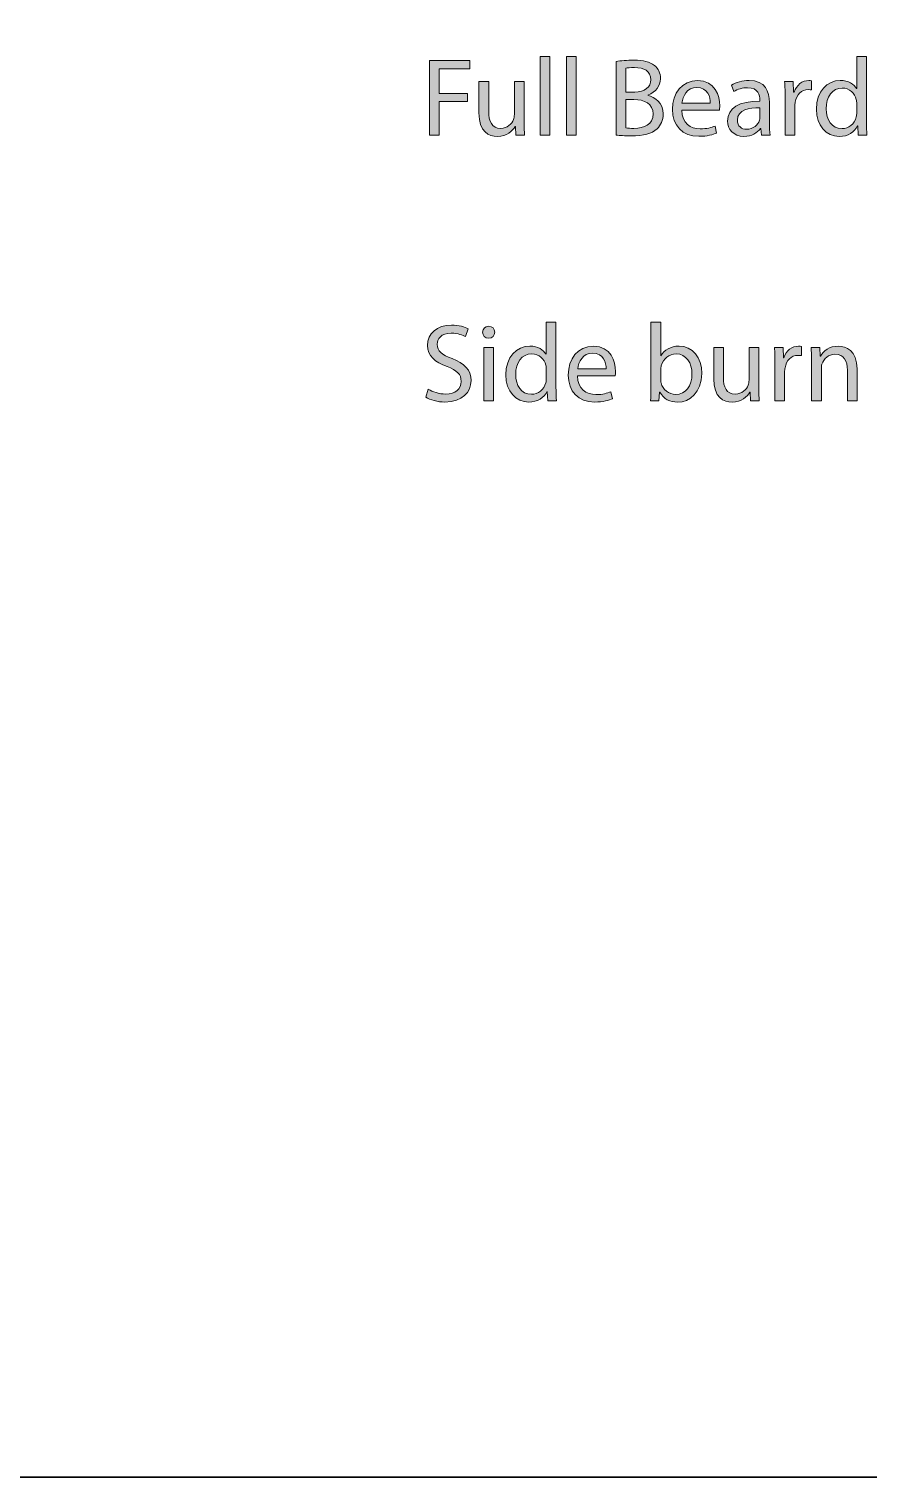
# Model space of a CAD drawing. Header units: inches. Extents: x 0 to 4188, y -1191 to 0.
# Drawn here: x 206.2 to 313.7, y -1190.5 to -1005.2 of the extents above; entities that cross this region are included whole.
import ezdxf

# ---------------------------------------------------------------- set-up
doc = ezdxf.new("R2010")
doc.units = ezdxf.units.IN
doc.header["$MEASUREMENT"] = 0
doc.layers.add('Cut', color=7, linetype='Continuous')
doc.layers.add('Graveren', color=7, linetype='Continuous')

# ---------------------------------------------------------------- blocks, each defined once
blk = doc.blocks.new('block 5')
at = {"layer": 'Graveren', "true_color": 0x1a1718}
h = blk.add_hatch(color=250, dxfattribs=at)
h.dxf.hatch_style = 2
h.paths.add_polyline_path([(257.49, -1009.21), (262.64, -1009.21), (262.64, -1010.24), (258.73, -1010.24), (258.73, -1013.42), (262.34, -1013.42), (262.34, -1014.44), (258.73, -1014.44), (258.73, -1018.76), (257.49, -1018.76)])
h = blk.add_hatch(color=250, dxfattribs=at)
h.dxf.hatch_style = 2
h.paths.add_polyline_path([(271.67, -1008.7), (272.91, -1008.7), (272.91, -1018.76), (271.67, -1018.76)])
h = blk.add_hatch(color=250, dxfattribs=at)
h.dxf.hatch_style = 2
h.paths.add_polyline_path([(275.01, -1008.7), (276.26, -1008.7), (276.26, -1018.76), (275.01, -1018.76)])
h = blk.add_hatch(color=250, dxfattribs=at)
h.dxf.hatch_style = 2
edge = h.paths.add_edge_path()
edge.add_spline(control_points=[(281.4, -1009.33), (281.94, -1009.22), (282.79, -1009.14), (283.66, -1009.14), (284.89, -1009.14), (285.68, -1009.35), (286.28, -1009.83), (286.78, -1010.2), (287.07, -1010.77), (287.07, -1011.52), (287.07, -1012.44), (286.46, -1013.25), (285.46, -1013.62), (285.46, -1013.62), (285.46, -1013.64), (285.46, -1013.64), (286.36, -1013.87), (287.43, -1014.62), (287.43, -1016.04), (287.43, -1016.86), (287.1, -1017.49), (286.62, -1017.95), (285.95, -1018.56), (284.88, -1018.85), (283.32, -1018.85), (282.47, -1018.85), (281.81, -1018.79), (281.4, -1018.73), (281.4, -1018.73), (281.4, -1009.33), (281.4, -1009.33)], knot_values=[0, 0, 0, 0, 1, 1, 1, 2, 2, 2, 3, 3, 3, 4, 4, 4, 5, 5, 5, 6, 6, 6, 7, 7, 7, 8, 8, 8, 9, 9, 9, 10, 10, 10, 10], degree=3, periodic=1)
edge = h.paths.add_edge_path()
edge.add_spline(control_points=[(282.64, -1013.25), (282.64, -1013.25), (283.76, -1013.25), (283.76, -1013.25), (285.06, -1013.25), (285.83, -1012.57), (285.83, -1011.65), (285.83, -1010.53), (284.98, -1010.09), (283.73, -1010.09), (283.16, -1010.09), (282.84, -1010.13), (282.64, -1010.17), (282.64, -1010.17), (282.64, -1013.25), (282.64, -1013.25)], knot_values=[0, 0, 0, 0, 1, 1, 1, 2, 2, 2, 3, 3, 3, 4, 4, 4, 5, 5, 5, 5], degree=3, periodic=1)
edge = h.paths.add_edge_path()
edge.add_spline(control_points=[(282.64, -1017.83), (282.88, -1017.87), (283.23, -1017.88), (283.67, -1017.88), (284.95, -1017.88), (286.12, -1017.42), (286.12, -1016.03), (286.12, -1014.72), (285, -1014.18), (283.66, -1014.18), (283.66, -1014.18), (282.64, -1014.18), (282.64, -1014.18), (282.64, -1014.18), (282.64, -1017.83), (282.64, -1017.83)], knot_values=[0, 0, 0, 0, 1, 1, 1, 2, 2, 2, 3, 3, 3, 4, 4, 4, 5, 5, 5, 5], degree=3, periodic=1)
h = blk.add_hatch(color=250, dxfattribs=at)
h.dxf.hatch_style = 2
edge = h.paths.add_edge_path()
edge.add_spline(control_points=[(313.45, -1008.7), (313.45, -1008.7), (313.45, -1016.99), (313.45, -1016.99), (313.45, -1017.6), (313.46, -1018.29), (313.51, -1018.76), (313.51, -1018.76), (312.39, -1018.76), (312.39, -1018.76), (312.39, -1018.76), (312.33, -1017.57), (312.33, -1017.57), (312.33, -1017.57), (312.3, -1017.57), (312.3, -1017.57), (311.92, -1018.34), (311.08, -1018.92), (309.96, -1018.92), (308.3, -1018.92), (307.03, -1017.51), (307.03, -1015.43), (307.01, -1013.15), (308.43, -1011.75), (310.1, -1011.75), (311.15, -1011.75), (311.86, -1012.24), (312.17, -1012.79), (312.17, -1012.79), (312.2, -1012.79), (312.2, -1012.79), (312.2, -1012.79), (312.2, -1008.7), (312.2, -1008.7), (312.2, -1008.7), (313.45, -1008.7), (313.45, -1008.7)], knot_values=[0, 0, 0, 0, 1, 1, 1, 2, 2, 2, 3, 3, 3, 4, 4, 4, 5, 5, 5, 6, 6, 6, 7, 7, 7, 8, 8, 8, 9, 9, 9, 10, 10, 10, 11, 11, 11, 12, 12, 12, 12], degree=3, periodic=1)
edge = h.paths.add_edge_path()
edge.add_spline(control_points=[(312.2, -1014.69), (312.2, -1014.54), (312.19, -1014.33), (312.15, -1014.17), (311.96, -1013.38), (311.28, -1012.72), (310.35, -1012.72), (309.06, -1012.72), (308.29, -1013.86), (308.29, -1015.37), (308.29, -1016.76), (308.97, -1017.91), (310.32, -1017.91), (311.15, -1017.91), (311.92, -1017.36), (312.15, -1016.42), (312.19, -1016.25), (312.2, -1016.08), (312.2, -1015.88), (312.2, -1015.88), (312.2, -1014.69), (312.2, -1014.69)], knot_values=[0, 0, 0, 0, 1, 1, 1, 2, 2, 2, 3, 3, 3, 4, 4, 4, 5, 5, 5, 6, 6, 6, 7, 7, 7, 7], degree=3, periodic=1)
h = blk.add_hatch(color=250, dxfattribs=at)
h.dxf.hatch_style = 2
edge = h.paths.add_edge_path()
edge.add_spline(control_points=[(269.6, -1016.89), (269.6, -1017.6), (269.61, -1018.22), (269.66, -1018.76), (269.66, -1018.76), (268.55, -1018.76), (268.55, -1018.76), (268.55, -1018.76), (268.48, -1017.64), (268.48, -1017.64), (268.48, -1017.64), (268.45, -1017.64), (268.45, -1017.64), (268.12, -1018.19), (267.4, -1018.92), (266.18, -1018.92), (265.1, -1018.92), (263.81, -1018.32), (263.81, -1015.91), (263.81, -1015.91), (263.81, -1011.9), (263.81, -1011.9), (263.81, -1011.9), (265.06, -1011.9), (265.06, -1011.9), (265.06, -1011.9), (265.06, -1015.7), (265.06, -1015.7), (265.06, -1017), (265.46, -1017.88), (266.59, -1017.88), (267.43, -1017.88), (268.01, -1017.3), (268.24, -1016.75), (268.31, -1016.56), (268.35, -1016.34), (268.35, -1016.11), (268.35, -1016.11), (268.35, -1011.9), (268.35, -1011.9), (268.35, -1011.9), (269.6, -1011.9), (269.6, -1011.9), (269.6, -1011.9), (269.6, -1016.89), (269.6, -1016.89)], knot_values=[0, 0, 0, 0, 1, 1, 1, 2, 2, 2, 3, 3, 3, 4, 4, 4, 5, 5, 5, 6, 6, 6, 7, 7, 7, 8, 8, 8, 9, 9, 9, 10, 10, 10, 11, 11, 11, 12, 12, 12, 13, 13, 13, 14, 14, 14, 15, 15, 15, 15], degree=3, periodic=1)
h = blk.add_hatch(color=250, dxfattribs=at)
h.dxf.hatch_style = 2
edge = h.paths.add_edge_path()
edge.add_spline(control_points=[(289.79, -1015.56), (289.82, -1017.25), (290.9, -1017.94), (292.15, -1017.94), (293.04, -1017.94), (293.58, -1017.78), (294.05, -1017.58), (294.05, -1017.58), (294.26, -1018.48), (294.26, -1018.48), (293.82, -1018.68), (293.07, -1018.9), (291.98, -1018.9), (289.86, -1018.9), (288.6, -1017.51), (288.6, -1015.44), (288.6, -1013.38), (289.82, -1011.75), (291.82, -1011.75), (294.06, -1011.75), (294.66, -1013.72), (294.66, -1014.98), (294.66, -1015.23), (294.63, -1015.43), (294.61, -1015.56), (294.61, -1015.56), (289.79, -1015.56), (289.79, -1015.56)], knot_values=[0, 0, 0, 0, 1, 1, 1, 2, 2, 2, 3, 3, 3, 4, 4, 4, 5, 5, 5, 6, 6, 6, 7, 7, 7, 8, 8, 8, 9, 9, 9, 9], degree=3, periodic=1)
edge = h.paths.add_edge_path()
edge.add_spline(control_points=[(293.45, -1014.67), (293.47, -1013.87), (293.12, -1012.64), (291.72, -1012.64), (290.46, -1012.64), (289.91, -1013.8), (289.81, -1014.67), (289.81, -1014.67), (293.45, -1014.67), (293.45, -1014.67)], knot_values=[0, 0, 0, 0, 1, 1, 1, 2, 2, 2, 3, 3, 3, 3], degree=3, periodic=1)
h = blk.add_hatch(color=250, dxfattribs=at)
h.dxf.hatch_style = 2
edge = h.paths.add_edge_path()
edge.add_spline(control_points=[(300, -1018.76), (300, -1018.76), (299.9, -1017.9), (299.9, -1017.9), (299.9, -1017.9), (299.86, -1017.9), (299.86, -1017.9), (299.47, -1018.44), (298.74, -1018.92), (297.76, -1018.92), (296.37, -1018.92), (295.66, -1017.94), (295.66, -1016.95), (295.66, -1015.29), (297.14, -1014.38), (299.79, -1014.4), (299.79, -1014.4), (299.79, -1014.25), (299.79, -1014.25), (299.79, -1013.69), (299.63, -1012.67), (298.23, -1012.67), (297.59, -1012.67), (296.92, -1012.86), (296.44, -1013.18), (296.44, -1013.18), (296.16, -1012.35), (296.16, -1012.35), (296.72, -1011.99), (297.55, -1011.75), (298.41, -1011.75), (300.51, -1011.75), (301.02, -1013.18), (301.02, -1014.55), (301.02, -1014.55), (301.02, -1017.12), (301.02, -1017.12), (301.02, -1017.71), (301.05, -1018.29), (301.13, -1018.76), (301.13, -1018.76), (300, -1018.76), (300, -1018.76)], knot_values=[0, 0, 0, 0, 1, 1, 1, 2, 2, 2, 3, 3, 3, 4, 4, 4, 5, 5, 5, 6, 6, 6, 7, 7, 7, 8, 8, 8, 9, 9, 9, 10, 10, 10, 11, 11, 11, 12, 12, 12, 13, 13, 13, 14, 14, 14, 14], degree=3, periodic=1)
edge = h.paths.add_edge_path()
edge.add_spline(control_points=[(299.81, -1015.26), (298.45, -1015.23), (296.91, -1015.47), (296.91, -1016.81), (296.91, -1017.61), (297.45, -1018), (298.08, -1018), (298.98, -1018), (299.55, -1017.43), (299.74, -1016.85), (299.79, -1016.72), (299.81, -1016.58), (299.81, -1016.45), (299.81, -1016.45), (299.81, -1015.26), (299.81, -1015.26)], knot_values=[0, 0, 0, 0, 1, 1, 1, 2, 2, 2, 3, 3, 3, 4, 4, 4, 5, 5, 5, 5], degree=3, periodic=1)
h = blk.add_hatch(color=250, dxfattribs=at)
h.dxf.hatch_style = 2
edge = h.paths.add_edge_path()
edge.add_spline(control_points=[(303.03, -1014.04), (303.03, -1013.23), (303.02, -1012.54), (302.97, -1011.9), (302.97, -1011.9), (304.07, -1011.9), (304.07, -1011.9), (304.07, -1011.9), (304.11, -1013.25), (304.11, -1013.25), (304.11, -1013.25), (304.17, -1013.25), (304.17, -1013.25), (304.48, -1012.33), (305.23, -1011.75), (306.06, -1011.75), (306.21, -1011.75), (306.31, -1011.76), (306.42, -1011.79), (306.42, -1011.79), (306.42, -1012.96), (306.42, -1012.96), (306.29, -1012.94), (306.16, -1012.92), (305.99, -1012.92), (305.12, -1012.92), (304.49, -1013.59), (304.32, -1014.52), (304.29, -1014.69), (304.26, -1014.89), (304.26, -1015.1), (304.26, -1015.1), (304.26, -1018.76), (304.26, -1018.76), (304.26, -1018.76), (303.03, -1018.76), (303.03, -1018.76), (303.03, -1018.76), (303.03, -1014.04), (303.03, -1014.04)], knot_values=[0, 0, 0, 0, 1, 1, 1, 2, 2, 2, 3, 3, 3, 4, 4, 4, 5, 5, 5, 6, 6, 6, 7, 7, 7, 8, 8, 8, 9, 9, 9, 10, 10, 10, 11, 11, 11, 12, 12, 12, 13, 13, 13, 13], degree=3, periodic=1)
h = blk.add_hatch(color=250, dxfattribs=at)
h.dxf.hatch_style = 2
edge = h.paths.add_edge_path()
edge.add_spline(control_points=[(257.32, -1051.27), (257.88, -1051.61), (258.68, -1051.9), (259.54, -1051.9), (260.8, -1051.9), (261.53, -1051.23), (261.53, -1050.27), (261.53, -1049.38), (261.02, -1048.86), (259.73, -1048.37), (258.17, -1047.82), (257.21, -1047.01), (257.21, -1045.66), (257.21, -1044.17), (258.44, -1043.07), (260.3, -1043.07), (261.28, -1043.07), (261.99, -1043.29), (262.41, -1043.54), (262.41, -1043.54), (262.07, -1044.54), (262.07, -1044.54), (261.76, -1044.37), (261.12, -1044.09), (260.26, -1044.09), (258.95, -1044.09), (258.46, -1044.87), (258.46, -1045.52), (258.46, -1046.41), (259.04, -1046.85), (260.36, -1047.36), (261.97, -1047.99), (262.8, -1048.77), (262.8, -1050.17), (262.8, -1051.64), (261.7, -1052.92), (259.45, -1052.92), (258.53, -1052.92), (257.52, -1052.65), (257.01, -1052.31), (257.01, -1052.31), (257.32, -1051.27), (257.32, -1051.27)], knot_values=[0, 0, 0, 0, 1, 1, 1, 2, 2, 2, 3, 3, 3, 4, 4, 4, 5, 5, 5, 6, 6, 6, 7, 7, 7, 8, 8, 8, 9, 9, 9, 10, 10, 10, 11, 11, 11, 12, 12, 12, 13, 13, 13, 14, 14, 14, 14], degree=3, periodic=1)
h = blk.add_hatch(color=250, dxfattribs=at)
h.dxf.hatch_style = 2
edge = h.paths.add_edge_path()
edge.add_spline(control_points=[(265.83, -1043.99), (265.84, -1044.41), (265.53, -1044.75), (265.03, -1044.75), (264.59, -1044.75), (264.28, -1044.41), (264.28, -1043.99), (264.28, -1043.55), (264.61, -1043.21), (265.06, -1043.21), (265.53, -1043.21), (265.83, -1043.55), (265.83, -1043.99)], knot_values=[0, 0, 0, 0, 1, 1, 1, 2, 2, 2, 3, 3, 3, 4, 4, 4, 4], degree=3, periodic=1)
h.paths.add_polyline_path([(264.44, -1052.78), (264.44, -1045.92), (265.69, -1045.92), (265.69, -1052.78)])
h = blk.add_hatch(color=250, dxfattribs=at)
h.dxf.hatch_style = 2
edge = h.paths.add_edge_path()
edge.add_spline(control_points=[(273.68, -1042.71), (273.68, -1042.71), (273.68, -1051), (273.68, -1051), (273.68, -1051.61), (273.69, -1052.31), (273.74, -1052.78), (273.74, -1052.78), (272.62, -1052.78), (272.62, -1052.78), (272.62, -1052.78), (272.56, -1051.59), (272.56, -1051.59), (272.56, -1051.59), (272.53, -1051.59), (272.53, -1051.59), (272.15, -1052.35), (271.31, -1052.93), (270.19, -1052.93), (268.53, -1052.93), (267.26, -1051.53), (267.26, -1049.45), (267.24, -1047.16), (268.66, -1045.76), (270.33, -1045.76), (271.38, -1045.76), (272.09, -1046.26), (272.4, -1046.81), (272.4, -1046.81), (272.43, -1046.81), (272.43, -1046.81), (272.43, -1046.81), (272.43, -1042.71), (272.43, -1042.71), (272.43, -1042.71), (273.68, -1042.71), (273.68, -1042.71)], knot_values=[0, 0, 0, 0, 1, 1, 1, 2, 2, 2, 3, 3, 3, 4, 4, 4, 5, 5, 5, 6, 6, 6, 7, 7, 7, 8, 8, 8, 9, 9, 9, 10, 10, 10, 11, 11, 11, 12, 12, 12, 12], degree=3, periodic=1)
edge = h.paths.add_edge_path()
edge.add_spline(control_points=[(272.43, -1048.71), (272.43, -1048.55), (272.42, -1048.34), (272.38, -1048.18), (272.19, -1047.39), (271.51, -1046.74), (270.58, -1046.74), (269.29, -1046.74), (268.52, -1047.87), (268.52, -1049.39), (268.52, -1050.78), (269.2, -1051.93), (270.55, -1051.93), (271.38, -1051.93), (272.15, -1051.37), (272.38, -1050.44), (272.42, -1050.27), (272.43, -1050.1), (272.43, -1049.9), (272.43, -1049.9), (272.43, -1048.71), (272.43, -1048.71)], knot_values=[0, 0, 0, 0, 1, 1, 1, 2, 2, 2, 3, 3, 3, 4, 4, 4, 5, 5, 5, 6, 6, 6, 7, 7, 7, 7], degree=3, periodic=1)
h = blk.add_hatch(color=250, dxfattribs=at)
h.dxf.hatch_style = 2
edge = h.paths.add_edge_path()
edge.add_spline(control_points=[(285.8, -1052.78), (285.83, -1052.31), (285.85, -1051.61), (285.85, -1051), (285.85, -1051), (285.85, -1042.71), (285.85, -1042.71), (285.85, -1042.71), (287.09, -1042.71), (287.09, -1042.71), (287.09, -1042.71), (287.09, -1047.02), (287.09, -1047.02), (287.09, -1047.02), (287.12, -1047.02), (287.12, -1047.02), (287.55, -1046.26), (288.35, -1045.76), (289.45, -1045.76), (291.16, -1045.76), (292.36, -1047.18), (292.35, -1049.26), (292.35, -1051.71), (290.8, -1052.93), (289.27, -1052.93), (288.28, -1052.93), (287.48, -1052.55), (286.97, -1051.64), (286.97, -1051.64), (286.93, -1051.64), (286.93, -1051.64), (286.93, -1051.64), (286.87, -1052.78), (286.87, -1052.78), (286.87, -1052.78), (285.8, -1052.78), (285.8, -1052.78)], knot_values=[0, 0, 0, 0, 1, 1, 1, 2, 2, 2, 3, 3, 3, 4, 4, 4, 5, 5, 5, 6, 6, 6, 7, 7, 7, 8, 8, 8, 9, 9, 9, 10, 10, 10, 11, 11, 11, 12, 12, 12, 12], degree=3, periodic=1)
edge = h.paths.add_edge_path()
edge.add_spline(control_points=[(287.09, -1050.03), (287.09, -1050.18), (287.12, -1050.34), (287.14, -1050.48), (287.38, -1051.35), (288.11, -1051.94), (289.01, -1051.94), (290.32, -1051.94), (291.1, -1050.88), (291.1, -1049.3), (291.1, -1047.93), (290.39, -1046.75), (289.06, -1046.75), (288.21, -1046.75), (287.41, -1047.33), (287.16, -1048.28), (287.13, -1048.42), (287.09, -1048.6), (287.09, -1048.79), (287.09, -1048.79), (287.09, -1050.03), (287.09, -1050.03)], knot_values=[0, 0, 0, 0, 1, 1, 1, 2, 2, 2, 3, 3, 3, 4, 4, 4, 5, 5, 5, 6, 6, 6, 7, 7, 7, 7], degree=3, periodic=1)
h = blk.add_hatch(color=250, dxfattribs=at)
h.dxf.hatch_style = 2
edge = h.paths.add_edge_path()
edge.add_spline(control_points=[(276.44, -1049.57), (276.47, -1051.26), (277.55, -1051.96), (278.8, -1051.96), (279.69, -1051.96), (280.23, -1051.8), (280.7, -1051.6), (280.7, -1051.6), (280.91, -1052.49), (280.91, -1052.49), (280.47, -1052.69), (279.72, -1052.92), (278.63, -1052.92), (276.51, -1052.92), (275.25, -1051.53), (275.25, -1049.46), (275.25, -1047.39), (276.47, -1045.76), (278.47, -1045.76), (280.71, -1045.76), (281.31, -1047.73), (281.31, -1048.99), (281.31, -1049.25), (281.28, -1049.45), (281.26, -1049.57), (281.26, -1049.57), (276.44, -1049.57), (276.44, -1049.57)], knot_values=[0, 0, 0, 0, 1, 1, 1, 2, 2, 2, 3, 3, 3, 4, 4, 4, 5, 5, 5, 6, 6, 6, 7, 7, 7, 8, 8, 8, 9, 9, 9, 9], degree=3, periodic=1)
edge = h.paths.add_edge_path()
edge.add_spline(control_points=[(280.1, -1048.68), (280.11, -1047.89), (279.77, -1046.65), (278.37, -1046.65), (277.11, -1046.65), (276.56, -1047.82), (276.46, -1048.68), (276.46, -1048.68), (280.1, -1048.68), (280.1, -1048.68)], knot_values=[0, 0, 0, 0, 1, 1, 1, 2, 2, 2, 3, 3, 3, 3], degree=3, periodic=1)
h = blk.add_hatch(color=250, dxfattribs=at)
h.dxf.hatch_style = 2
edge = h.paths.add_edge_path()
edge.add_spline(control_points=[(299.66, -1050.91), (299.66, -1051.61), (299.67, -1052.24), (299.72, -1052.78), (299.72, -1052.78), (298.61, -1052.78), (298.61, -1052.78), (298.61, -1052.78), (298.54, -1051.66), (298.54, -1051.66), (298.54, -1051.66), (298.51, -1051.66), (298.51, -1051.66), (298.19, -1052.21), (297.46, -1052.93), (296.24, -1052.93), (295.17, -1052.93), (293.88, -1052.34), (293.88, -1049.93), (293.88, -1049.93), (293.88, -1045.92), (293.88, -1045.92), (293.88, -1045.92), (295.12, -1045.92), (295.12, -1045.92), (295.12, -1045.92), (295.12, -1049.72), (295.12, -1049.72), (295.12, -1051.02), (295.52, -1051.9), (296.65, -1051.9), (297.49, -1051.9), (298.07, -1051.32), (298.3, -1050.76), (298.37, -1050.58), (298.41, -1050.35), (298.41, -1050.13), (298.41, -1050.13), (298.41, -1045.92), (298.41, -1045.92), (298.41, -1045.92), (299.66, -1045.92), (299.66, -1045.92), (299.66, -1045.92), (299.66, -1050.91), (299.66, -1050.91)], knot_values=[0, 0, 0, 0, 1, 1, 1, 2, 2, 2, 3, 3, 3, 4, 4, 4, 5, 5, 5, 6, 6, 6, 7, 7, 7, 8, 8, 8, 9, 9, 9, 10, 10, 10, 11, 11, 11, 12, 12, 12, 13, 13, 13, 14, 14, 14, 15, 15, 15, 15], degree=3, periodic=1)
h = blk.add_hatch(color=250, dxfattribs=at)
h.dxf.hatch_style = 2
edge = h.paths.add_edge_path()
edge.add_spline(control_points=[(301.73, -1048.06), (301.73, -1047.25), (301.71, -1046.55), (301.67, -1045.92), (301.67, -1045.92), (302.76, -1045.92), (302.76, -1045.92), (302.76, -1045.92), (302.81, -1047.26), (302.81, -1047.26), (302.81, -1047.26), (302.86, -1047.26), (302.86, -1047.26), (303.17, -1046.34), (303.92, -1045.76), (304.76, -1045.76), (304.9, -1045.76), (305, -1045.77), (305.12, -1045.8), (305.12, -1045.8), (305.12, -1046.98), (305.12, -1046.98), (304.99, -1046.95), (304.86, -1046.94), (304.69, -1046.94), (303.81, -1046.94), (303.19, -1047.6), (303.02, -1048.54), (302.99, -1048.71), (302.96, -1048.91), (302.96, -1049.12), (302.96, -1049.12), (302.96, -1052.78), (302.96, -1052.78), (302.96, -1052.78), (301.73, -1052.78), (301.73, -1052.78), (301.73, -1052.78), (301.73, -1048.06), (301.73, -1048.06)], knot_values=[0, 0, 0, 0, 1, 1, 1, 2, 2, 2, 3, 3, 3, 4, 4, 4, 5, 5, 5, 6, 6, 6, 7, 7, 7, 8, 8, 8, 9, 9, 9, 10, 10, 10, 11, 11, 11, 12, 12, 12, 13, 13, 13, 13], degree=3, periodic=1)
h = blk.add_hatch(color=250, dxfattribs=at)
h.dxf.hatch_style = 2
edge = h.paths.add_edge_path()
edge.add_spline(control_points=[(306.42, -1047.77), (306.42, -1047.06), (306.4, -1046.48), (306.36, -1045.92), (306.36, -1045.92), (307.47, -1045.92), (307.47, -1045.92), (307.47, -1045.92), (307.54, -1047.05), (307.54, -1047.05), (307.54, -1047.05), (307.57, -1047.05), (307.57, -1047.05), (307.91, -1046.4), (308.7, -1045.76), (309.84, -1045.76), (310.79, -1045.76), (312.26, -1046.33), (312.26, -1048.68), (312.26, -1048.68), (312.26, -1052.78), (312.26, -1052.78), (312.26, -1052.78), (311.01, -1052.78), (311.01, -1052.78), (311.01, -1052.78), (311.01, -1048.82), (311.01, -1048.82), (311.01, -1047.72), (310.6, -1046.8), (309.42, -1046.8), (308.6, -1046.8), (307.96, -1047.38), (307.75, -1048.07), (307.69, -1048.23), (307.67, -1048.44), (307.67, -1048.65), (307.67, -1048.65), (307.67, -1052.78), (307.67, -1052.78), (307.67, -1052.78), (306.42, -1052.78), (306.42, -1052.78), (306.42, -1052.78), (306.42, -1047.77), (306.42, -1047.77)], knot_values=[0, 0, 0, 0, 1, 1, 1, 2, 2, 2, 3, 3, 3, 4, 4, 4, 5, 5, 5, 6, 6, 6, 7, 7, 7, 8, 8, 8, 9, 9, 9, 10, 10, 10, 11, 11, 11, 12, 12, 12, 13, 13, 13, 14, 14, 14, 15, 15, 15, 15], degree=3, periodic=1)
at = {"layer": 'Graveren', "lineweight": 0}
for points in [[(257.49, -1009.21), (262.64, -1009.21), (262.64, -1010.24), (258.73, -1010.24), (258.73, -1013.42), (262.34, -1013.42), (262.34, -1014.44), (258.73, -1014.44), (258.73, -1018.76), (257.49, -1018.76), (257.49, -1009.21)], [(271.67, -1008.7), (272.91, -1008.7), (272.91, -1018.76), (271.67, -1018.76), (271.67, -1008.7)], [(275.01, -1008.7), (276.26, -1008.7), (276.26, -1018.76), (275.01, -1018.76), (275.01, -1008.7)], [(264.44, -1052.78), (264.44, -1045.92), (265.69, -1045.92), (265.69, -1052.78), (264.44, -1052.78)]]:
    blk.add_lwpolyline(points, dxfattribs=at)
for points, knots in [([(281.4, -1009.33), (281.94, -1009.22), (282.79, -1009.14), (283.66, -1009.14), (284.89, -1009.14), (285.68, -1009.35), (286.28, -1009.83), (286.78, -1010.2), (287.07, -1010.77), (287.07, -1011.52), (287.07, -1012.44), (286.46, -1013.25), (285.46, -1013.62), (285.46, -1013.62), (285.46, -1013.64), (285.46, -1013.64), (286.36, -1013.87), (287.43, -1014.62), (287.43, -1016.04), (287.43, -1016.86), (287.1, -1017.49), (286.62, -1017.95), (285.95, -1018.56), (284.88, -1018.85), (283.32, -1018.85), (282.47, -1018.85), (281.81, -1018.79), (281.4, -1018.73), (281.4, -1018.73), (281.4, -1009.33), (281.4, -1009.33)], [0, 0, 0, 0, 1, 1, 1, 2, 2, 2, 3, 3, 3, 4, 4, 4, 5, 5, 5, 6, 6, 6, 7, 7, 7, 8, 8, 8, 9, 9, 9, 10, 10, 10, 10]), ([(282.64, -1013.25), (282.64, -1013.25), (283.76, -1013.25), (283.76, -1013.25), (285.06, -1013.25), (285.83, -1012.57), (285.83, -1011.65), (285.83, -1010.53), (284.98, -1010.09), (283.73, -1010.09), (283.16, -1010.09), (282.84, -1010.13), (282.64, -1010.17), (282.64, -1010.17), (282.64, -1013.25), (282.64, -1013.25)], [0, 0, 0, 0, 1, 1, 1, 2, 2, 2, 3, 3, 3, 4, 4, 4, 5, 5, 5, 5]), ([(313.45, -1008.7), (313.45, -1008.7), (313.45, -1016.99), (313.45, -1016.99), (313.45, -1017.6), (313.46, -1018.29), (313.51, -1018.76), (313.51, -1018.76), (312.39, -1018.76), (312.39, -1018.76), (312.39, -1018.76), (312.33, -1017.57), (312.33, -1017.57), (312.33, -1017.57), (312.3, -1017.57), (312.3, -1017.57), (311.92, -1018.34), (311.08, -1018.92), (309.96, -1018.92), (308.3, -1018.92), (307.03, -1017.51), (307.03, -1015.43), (307.01, -1013.15), (308.43, -1011.75), (310.1, -1011.75), (311.15, -1011.75), (311.86, -1012.24), (312.17, -1012.79), (312.17, -1012.79), (312.2, -1012.79), (312.2, -1012.79), (312.2, -1012.79), (312.2, -1008.7), (312.2, -1008.7), (312.2, -1008.7), (313.45, -1008.7), (313.45, -1008.7)], [0, 0, 0, 0, 1, 1, 1, 2, 2, 2, 3, 3, 3, 4, 4, 4, 5, 5, 5, 6, 6, 6, 7, 7, 7, 8, 8, 8, 9, 9, 9, 10, 10, 10, 11, 11, 11, 12, 12, 12, 12]), ([(269.6, -1016.89), (269.6, -1017.6), (269.61, -1018.22), (269.66, -1018.76), (269.66, -1018.76), (268.55, -1018.76), (268.55, -1018.76), (268.55, -1018.76), (268.48, -1017.64), (268.48, -1017.64), (268.48, -1017.64), (268.45, -1017.64), (268.45, -1017.64), (268.12, -1018.19), (267.4, -1018.92), (266.18, -1018.92), (265.1, -1018.92), (263.81, -1018.32), (263.81, -1015.91), (263.81, -1015.91), (263.81, -1011.9), (263.81, -1011.9), (263.81, -1011.9), (265.06, -1011.9), (265.06, -1011.9), (265.06, -1011.9), (265.06, -1015.7), (265.06, -1015.7), (265.06, -1017), (265.46, -1017.88), (266.59, -1017.88), (267.43, -1017.88), (268.01, -1017.3), (268.24, -1016.75), (268.31, -1016.56), (268.35, -1016.34), (268.35, -1016.11), (268.35, -1016.11), (268.35, -1011.9), (268.35, -1011.9), (268.35, -1011.9), (269.6, -1011.9), (269.6, -1011.9), (269.6, -1011.9), (269.6, -1016.89), (269.6, -1016.89)], [0, 0, 0, 0, 1, 1, 1, 2, 2, 2, 3, 3, 3, 4, 4, 4, 5, 5, 5, 6, 6, 6, 7, 7, 7, 8, 8, 8, 9, 9, 9, 10, 10, 10, 11, 11, 11, 12, 12, 12, 13, 13, 13, 14, 14, 14, 15, 15, 15, 15]), ([(289.79, -1015.56), (289.82, -1017.25), (290.9, -1017.94), (292.15, -1017.94), (293.04, -1017.94), (293.58, -1017.78), (294.05, -1017.58), (294.05, -1017.58), (294.26, -1018.48), (294.26, -1018.48), (293.82, -1018.68), (293.07, -1018.9), (291.98, -1018.9), (289.86, -1018.9), (288.6, -1017.51), (288.6, -1015.44), (288.6, -1013.38), (289.82, -1011.75), (291.82, -1011.75), (294.06, -1011.75), (294.66, -1013.72), (294.66, -1014.98), (294.66, -1015.23), (294.63, -1015.43), (294.61, -1015.56), (294.61, -1015.56), (289.79, -1015.56), (289.79, -1015.56)], [0, 0, 0, 0, 1, 1, 1, 2, 2, 2, 3, 3, 3, 4, 4, 4, 5, 5, 5, 6, 6, 6, 7, 7, 7, 8, 8, 8, 9, 9, 9, 9]), ([(300, -1018.76), (300, -1018.76), (299.9, -1017.9), (299.9, -1017.9), (299.9, -1017.9), (299.86, -1017.9), (299.86, -1017.9), (299.47, -1018.44), (298.74, -1018.92), (297.76, -1018.92), (296.37, -1018.92), (295.66, -1017.94), (295.66, -1016.95), (295.66, -1015.29), (297.14, -1014.38), (299.79, -1014.4), (299.79, -1014.4), (299.79, -1014.25), (299.79, -1014.25), (299.79, -1013.69), (299.63, -1012.67), (298.23, -1012.67), (297.59, -1012.67), (296.92, -1012.86), (296.44, -1013.18), (296.44, -1013.18), (296.16, -1012.35), (296.16, -1012.35), (296.72, -1011.99), (297.55, -1011.75), (298.41, -1011.75), (300.51, -1011.75), (301.02, -1013.18), (301.02, -1014.55), (301.02, -1014.55), (301.02, -1017.12), (301.02, -1017.12), (301.02, -1017.71), (301.05, -1018.29), (301.13, -1018.76), (301.13, -1018.76), (300, -1018.76), (300, -1018.76)], [0, 0, 0, 0, 1, 1, 1, 2, 2, 2, 3, 3, 3, 4, 4, 4, 5, 5, 5, 6, 6, 6, 7, 7, 7, 8, 8, 8, 9, 9, 9, 10, 10, 10, 11, 11, 11, 12, 12, 12, 13, 13, 13, 14, 14, 14, 14]), ([(303.03, -1014.04), (303.03, -1013.23), (303.02, -1012.54), (302.97, -1011.9), (302.97, -1011.9), (304.07, -1011.9), (304.07, -1011.9), (304.07, -1011.9), (304.11, -1013.25), (304.11, -1013.25), (304.11, -1013.25), (304.17, -1013.25), (304.17, -1013.25), (304.48, -1012.33), (305.23, -1011.75), (306.06, -1011.75), (306.21, -1011.75), (306.31, -1011.76), (306.42, -1011.79), (306.42, -1011.79), (306.42, -1012.96), (306.42, -1012.96), (306.29, -1012.94), (306.16, -1012.92), (305.99, -1012.92), (305.12, -1012.92), (304.49, -1013.59), (304.32, -1014.52), (304.29, -1014.69), (304.26, -1014.89), (304.26, -1015.1), (304.26, -1015.1), (304.26, -1018.76), (304.26, -1018.76), (304.26, -1018.76), (303.03, -1018.76), (303.03, -1018.76), (303.03, -1018.76), (303.03, -1014.04), (303.03, -1014.04)], [0, 0, 0, 0, 1, 1, 1, 2, 2, 2, 3, 3, 3, 4, 4, 4, 5, 5, 5, 6, 6, 6, 7, 7, 7, 8, 8, 8, 9, 9, 9, 10, 10, 10, 11, 11, 11, 12, 12, 12, 13, 13, 13, 13]), ([(293.45, -1014.67), (293.47, -1013.87), (293.12, -1012.64), (291.72, -1012.64), (290.46, -1012.64), (289.91, -1013.8), (289.81, -1014.67), (289.81, -1014.67), (293.45, -1014.67), (293.45, -1014.67)], [0, 0, 0, 0, 1, 1, 1, 2, 2, 2, 3, 3, 3, 3]), ([(312.2, -1014.69), (312.2, -1014.54), (312.19, -1014.33), (312.15, -1014.17), (311.96, -1013.38), (311.28, -1012.72), (310.35, -1012.72), (309.06, -1012.72), (308.29, -1013.86), (308.29, -1015.37), (308.29, -1016.76), (308.97, -1017.91), (310.32, -1017.91), (311.15, -1017.91), (311.92, -1017.36), (312.15, -1016.42), (312.19, -1016.25), (312.2, -1016.08), (312.2, -1015.88), (312.2, -1015.88), (312.2, -1014.69), (312.2, -1014.69)], [0, 0, 0, 0, 1, 1, 1, 2, 2, 2, 3, 3, 3, 4, 4, 4, 5, 5, 5, 6, 6, 6, 7, 7, 7, 7]), ([(282.64, -1017.83), (282.88, -1017.87), (283.23, -1017.88), (283.67, -1017.88), (284.95, -1017.88), (286.12, -1017.42), (286.12, -1016.03), (286.12, -1014.72), (285, -1014.18), (283.66, -1014.18), (283.66, -1014.18), (282.64, -1014.18), (282.64, -1014.18), (282.64, -1014.18), (282.64, -1017.83), (282.64, -1017.83)], [0, 0, 0, 0, 1, 1, 1, 2, 2, 2, 3, 3, 3, 4, 4, 4, 5, 5, 5, 5]), ([(299.81, -1015.26), (298.45, -1015.23), (296.91, -1015.47), (296.91, -1016.81), (296.91, -1017.61), (297.45, -1018), (298.08, -1018), (298.98, -1018), (299.55, -1017.43), (299.74, -1016.85), (299.79, -1016.72), (299.81, -1016.58), (299.81, -1016.45), (299.81, -1016.45), (299.81, -1015.26), (299.81, -1015.26)], [0, 0, 0, 0, 1, 1, 1, 2, 2, 2, 3, 3, 3, 4, 4, 4, 5, 5, 5, 5]), ([(257.32, -1051.27), (257.88, -1051.61), (258.68, -1051.9), (259.54, -1051.9), (260.8, -1051.9), (261.53, -1051.23), (261.53, -1050.27), (261.53, -1049.38), (261.02, -1048.86), (259.73, -1048.37), (258.17, -1047.82), (257.21, -1047.01), (257.21, -1045.66), (257.21, -1044.17), (258.44, -1043.07), (260.3, -1043.07), (261.28, -1043.07), (261.99, -1043.29), (262.41, -1043.54), (262.41, -1043.54), (262.07, -1044.54), (262.07, -1044.54), (261.76, -1044.37), (261.12, -1044.09), (260.26, -1044.09), (258.95, -1044.09), (258.46, -1044.87), (258.46, -1045.52), (258.46, -1046.41), (259.04, -1046.85), (260.36, -1047.36), (261.97, -1047.99), (262.8, -1048.77), (262.8, -1050.17), (262.8, -1051.64), (261.7, -1052.92), (259.45, -1052.92), (258.53, -1052.92), (257.52, -1052.65), (257.01, -1052.31), (257.01, -1052.31), (257.32, -1051.27), (257.32, -1051.27)], [0, 0, 0, 0, 1, 1, 1, 2, 2, 2, 3, 3, 3, 4, 4, 4, 5, 5, 5, 6, 6, 6, 7, 7, 7, 8, 8, 8, 9, 9, 9, 10, 10, 10, 11, 11, 11, 12, 12, 12, 13, 13, 13, 14, 14, 14, 14]), ([(265.83, -1043.99), (265.84, -1044.41), (265.53, -1044.75), (265.03, -1044.75), (264.59, -1044.75), (264.28, -1044.41), (264.28, -1043.99), (264.28, -1043.55), (264.61, -1043.21), (265.06, -1043.21), (265.53, -1043.21), (265.83, -1043.55), (265.83, -1043.99)], [0, 0, 0, 0, 1, 1, 1, 2, 2, 2, 3, 3, 3, 4, 4, 4, 4]), ([(273.68, -1042.71), (273.68, -1042.71), (273.68, -1051), (273.68, -1051), (273.68, -1051.61), (273.69, -1052.31), (273.74, -1052.78), (273.74, -1052.78), (272.62, -1052.78), (272.62, -1052.78), (272.62, -1052.78), (272.56, -1051.59), (272.56, -1051.59), (272.56, -1051.59), (272.53, -1051.59), (272.53, -1051.59), (272.15, -1052.35), (271.31, -1052.93), (270.19, -1052.93), (268.53, -1052.93), (267.26, -1051.53), (267.26, -1049.45), (267.24, -1047.16), (268.66, -1045.76), (270.33, -1045.76), (271.38, -1045.76), (272.09, -1046.26), (272.4, -1046.81), (272.4, -1046.81), (272.43, -1046.81), (272.43, -1046.81), (272.43, -1046.81), (272.43, -1042.71), (272.43, -1042.71), (272.43, -1042.71), (273.68, -1042.71), (273.68, -1042.71)], [0, 0, 0, 0, 1, 1, 1, 2, 2, 2, 3, 3, 3, 4, 4, 4, 5, 5, 5, 6, 6, 6, 7, 7, 7, 8, 8, 8, 9, 9, 9, 10, 10, 10, 11, 11, 11, 12, 12, 12, 12]), ([(285.8, -1052.78), (285.83, -1052.31), (285.85, -1051.61), (285.85, -1051), (285.85, -1051), (285.85, -1042.71), (285.85, -1042.71), (285.85, -1042.71), (287.09, -1042.71), (287.09, -1042.71), (287.09, -1042.71), (287.09, -1047.02), (287.09, -1047.02), (287.09, -1047.02), (287.12, -1047.02), (287.12, -1047.02), (287.55, -1046.26), (288.35, -1045.76), (289.45, -1045.76), (291.16, -1045.76), (292.36, -1047.18), (292.35, -1049.26), (292.35, -1051.71), (290.8, -1052.93), (289.27, -1052.93), (288.28, -1052.93), (287.48, -1052.55), (286.97, -1051.64), (286.97, -1051.64), (286.93, -1051.64), (286.93, -1051.64), (286.93, -1051.64), (286.87, -1052.78), (286.87, -1052.78), (286.87, -1052.78), (285.8, -1052.78), (285.8, -1052.78)], [0, 0, 0, 0, 1, 1, 1, 2, 2, 2, 3, 3, 3, 4, 4, 4, 5, 5, 5, 6, 6, 6, 7, 7, 7, 8, 8, 8, 9, 9, 9, 10, 10, 10, 11, 11, 11, 12, 12, 12, 12]), ([(272.43, -1048.71), (272.43, -1048.55), (272.42, -1048.34), (272.38, -1048.18), (272.19, -1047.39), (271.51, -1046.74), (270.58, -1046.74), (269.29, -1046.74), (268.52, -1047.87), (268.52, -1049.39), (268.52, -1050.78), (269.2, -1051.93), (270.55, -1051.93), (271.38, -1051.93), (272.15, -1051.37), (272.38, -1050.44), (272.42, -1050.27), (272.43, -1050.1), (272.43, -1049.9), (272.43, -1049.9), (272.43, -1048.71), (272.43, -1048.71)], [0, 0, 0, 0, 1, 1, 1, 2, 2, 2, 3, 3, 3, 4, 4, 4, 5, 5, 5, 6, 6, 6, 7, 7, 7, 7]), ([(276.44, -1049.57), (276.47, -1051.26), (277.55, -1051.96), (278.8, -1051.96), (279.69, -1051.96), (280.23, -1051.8), (280.7, -1051.6), (280.7, -1051.6), (280.91, -1052.49), (280.91, -1052.49), (280.47, -1052.69), (279.72, -1052.92), (278.63, -1052.92), (276.51, -1052.92), (275.25, -1051.53), (275.25, -1049.46), (275.25, -1047.39), (276.47, -1045.76), (278.47, -1045.76), (280.71, -1045.76), (281.31, -1047.73), (281.31, -1048.99), (281.31, -1049.25), (281.28, -1049.45), (281.26, -1049.57), (281.26, -1049.57), (276.44, -1049.57), (276.44, -1049.57)], [0, 0, 0, 0, 1, 1, 1, 2, 2, 2, 3, 3, 3, 4, 4, 4, 5, 5, 5, 6, 6, 6, 7, 7, 7, 8, 8, 8, 9, 9, 9, 9]), ([(280.1, -1048.68), (280.11, -1047.89), (279.77, -1046.65), (278.37, -1046.65), (277.11, -1046.65), (276.56, -1047.82), (276.46, -1048.68), (276.46, -1048.68), (280.1, -1048.68), (280.1, -1048.68)], [0, 0, 0, 0, 1, 1, 1, 2, 2, 2, 3, 3, 3, 3]), ([(287.09, -1050.03), (287.09, -1050.18), (287.12, -1050.34), (287.14, -1050.48), (287.38, -1051.35), (288.11, -1051.94), (289.01, -1051.94), (290.32, -1051.94), (291.1, -1050.88), (291.1, -1049.3), (291.1, -1047.93), (290.39, -1046.75), (289.06, -1046.75), (288.21, -1046.75), (287.41, -1047.33), (287.16, -1048.28), (287.13, -1048.42), (287.09, -1048.6), (287.09, -1048.79), (287.09, -1048.79), (287.09, -1050.03), (287.09, -1050.03)], [0, 0, 0, 0, 1, 1, 1, 2, 2, 2, 3, 3, 3, 4, 4, 4, 5, 5, 5, 6, 6, 6, 7, 7, 7, 7]), ([(299.66, -1050.91), (299.66, -1051.61), (299.67, -1052.24), (299.72, -1052.78), (299.72, -1052.78), (298.61, -1052.78), (298.61, -1052.78), (298.61, -1052.78), (298.54, -1051.66), (298.54, -1051.66), (298.54, -1051.66), (298.51, -1051.66), (298.51, -1051.66), (298.19, -1052.21), (297.46, -1052.93), (296.24, -1052.93), (295.17, -1052.93), (293.88, -1052.34), (293.88, -1049.93), (293.88, -1049.93), (293.88, -1045.92), (293.88, -1045.92), (293.88, -1045.92), (295.12, -1045.92), (295.12, -1045.92), (295.12, -1045.92), (295.12, -1049.72), (295.12, -1049.72), (295.12, -1051.02), (295.52, -1051.9), (296.65, -1051.9), (297.49, -1051.9), (298.07, -1051.32), (298.3, -1050.76), (298.37, -1050.58), (298.41, -1050.35), (298.41, -1050.13), (298.41, -1050.13), (298.41, -1045.92), (298.41, -1045.92), (298.41, -1045.92), (299.66, -1045.92), (299.66, -1045.92), (299.66, -1045.92), (299.66, -1050.91), (299.66, -1050.91)], [0, 0, 0, 0, 1, 1, 1, 2, 2, 2, 3, 3, 3, 4, 4, 4, 5, 5, 5, 6, 6, 6, 7, 7, 7, 8, 8, 8, 9, 9, 9, 10, 10, 10, 11, 11, 11, 12, 12, 12, 13, 13, 13, 14, 14, 14, 15, 15, 15, 15]), ([(301.73, -1048.06), (301.73, -1047.25), (301.71, -1046.55), (301.67, -1045.92), (301.67, -1045.92), (302.76, -1045.92), (302.76, -1045.92), (302.76, -1045.92), (302.81, -1047.26), (302.81, -1047.26), (302.81, -1047.26), (302.86, -1047.26), (302.86, -1047.26), (303.17, -1046.34), (303.92, -1045.76), (304.76, -1045.76), (304.9, -1045.76), (305, -1045.77), (305.12, -1045.8), (305.12, -1045.8), (305.12, -1046.98), (305.12, -1046.98), (304.99, -1046.95), (304.86, -1046.94), (304.69, -1046.94), (303.81, -1046.94), (303.19, -1047.6), (303.02, -1048.54), (302.99, -1048.71), (302.96, -1048.91), (302.96, -1049.12), (302.96, -1049.12), (302.96, -1052.78), (302.96, -1052.78), (302.96, -1052.78), (301.73, -1052.78), (301.73, -1052.78), (301.73, -1052.78), (301.73, -1048.06), (301.73, -1048.06)], [0, 0, 0, 0, 1, 1, 1, 2, 2, 2, 3, 3, 3, 4, 4, 4, 5, 5, 5, 6, 6, 6, 7, 7, 7, 8, 8, 8, 9, 9, 9, 10, 10, 10, 11, 11, 11, 12, 12, 12, 13, 13, 13, 13]), ([(306.42, -1047.77), (306.42, -1047.06), (306.4, -1046.48), (306.36, -1045.92), (306.36, -1045.92), (307.47, -1045.92), (307.47, -1045.92), (307.47, -1045.92), (307.54, -1047.05), (307.54, -1047.05), (307.54, -1047.05), (307.57, -1047.05), (307.57, -1047.05), (307.91, -1046.4), (308.7, -1045.76), (309.84, -1045.76), (310.79, -1045.76), (312.26, -1046.33), (312.26, -1048.68), (312.26, -1048.68), (312.26, -1052.78), (312.26, -1052.78), (312.26, -1052.78), (311.01, -1052.78), (311.01, -1052.78), (311.01, -1052.78), (311.01, -1048.82), (311.01, -1048.82), (311.01, -1047.72), (310.6, -1046.8), (309.42, -1046.8), (308.6, -1046.8), (307.96, -1047.38), (307.75, -1048.07), (307.69, -1048.23), (307.67, -1048.44), (307.67, -1048.65), (307.67, -1048.65), (307.67, -1052.78), (307.67, -1052.78), (307.67, -1052.78), (306.42, -1052.78), (306.42, -1052.78), (306.42, -1052.78), (306.42, -1047.77), (306.42, -1047.77)], [0, 0, 0, 0, 1, 1, 1, 2, 2, 2, 3, 3, 3, 4, 4, 4, 5, 5, 5, 6, 6, 6, 7, 7, 7, 8, 8, 8, 9, 9, 9, 10, 10, 10, 11, 11, 11, 12, 12, 12, 13, 13, 13, 14, 14, 14, 15, 15, 15, 15])]:
    blk.add_open_spline(points, degree=3, knots=knots, dxfattribs=at)

msp = doc.modelspace()

# ---------------------------------------------------------------- linework, layer by layer
at = {"layer": 'Cut', "color": 250, "lineweight": 35, "true_color": 0x1a1718}
msp.add_lwpolyline([(841.39, -1190.55), (-0.5, -1190.55), (-0.5, 0), (841.39, 0), (841.39, -1190.55)], dxfattribs=at)

# ---------------------------------------------------------------- block references
at = {"layer": 'Graveren'}
msp.add_blockref('block 5', (0, 0), dxfattribs=at)

doc.saveas('drawing.dxf')
